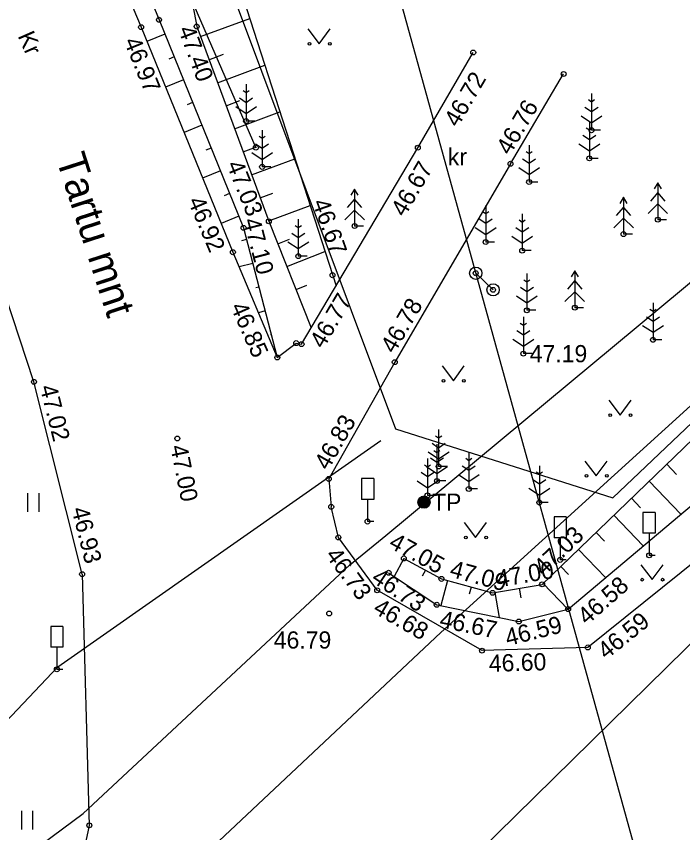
# Model space of a CAD drawing. Extents: x 641598 to 644682, y 6455476 to 6459379.
# Drawn here: x 641908.73 to 641935.87, y 6458008.78 to 6458042 of the extents above; entities that cross this region are included whole.
import ezdxf

# ---------------------------------------------------------------- set-up
doc = ezdxf.new("R2010")
doc.units = 0
for name, color, linetype in [('AED', 7, 'Continuous'), ('HALJASTUS', 7, 'Continuous'), ('KORGUS', 7, 'Continuous'), ('LIIKLUS', 7, 'Continuous'), ('MOOTPIIR', 7, 'Continuous'), ('PIIR', 7, 'Continuous'), ('POST', 7, 'Continuous'), ('PUU', 7, 'Continuous'), ('RELJEEF', 7, 'Continuous'), ('SITRASS', 7, 'Continuous'), ('TEE', 7, 'Continuous')]:
    doc.layers.add(name, color=color, linetype=linetype)

msp = doc.modelspace()

# ---------------------------------------------------------------- linework, layer by layer
at = {"layer": 'AED'}
msp.add_lwpolyline([(641920.344, 6458028.661), (641925.078, 6458036.656), (641927.336, 6458040.531)], dxfattribs=at)
at = {"layer": 'HALJASTUS'}
for p, q in [((641907.507, 6458061.831), (641918.486, 6458036.656)), ((641920.604, 6458041.492), (641921.068, 6458040.885)), ((641921.068, 6458040.885), (641921.513, 6458041.492)), ((641926.064, 6458027.776), (641926.527, 6458027.17)), ((641926.527, 6458027.17), (641926.973, 6458027.776)), ((641932.855, 6458026.378), (641933.319, 6458025.771)), ((641933.319, 6458025.771), (641933.764, 6458026.378)), ((641931.883, 6458023.904), (641932.347, 6458023.297)), ((641932.347, 6458023.297), (641932.792, 6458023.904)), ((641909.19, 6458022.592), (641909.19, 6458021.831)), ((641909.645, 6458022.592), (641909.645, 6458021.831)), ((641926.969, 6458021.397), (641927.432, 6458020.79)), ((641927.432, 6458020.79), (641927.878, 6458021.397)), ((641934.159, 6458019.682), (641934.622, 6458019.075)), ((641934.622, 6458019.075), (641935.068, 6458019.682)), ((641908.933, 6458009.66), (641908.933, 6458008.899)), ((641909.388, 6458009.66), (641909.388, 6458008.899))]:
    msp.add_line(p, q, dxfattribs=at)
for centre in [(641920.667, 6458040.885), (641921.495, 6458040.885), (641926.126, 6458027.17), (641926.955, 6458027.17), (641932.918, 6458025.771), (641933.746, 6458025.771), (641931.946, 6458023.297), (641932.774, 6458023.297), (641927.031, 6458020.79), (641927.86, 6458020.79), (641934.221, 6458019.075), (641935.05, 6458019.075)]:
    msp.add_circle(centre, 0.055, dxfattribs=at)
at = {"layer": 'KORGUS'}
for centre in [(641914.54, 6458041.865), (641913.81, 6458041.563), (641916.073, 6458041.588), (641927.336, 6458040.531), (641931.016, 6458039.658), (641918.086, 6458037.739), (641932.153, 6458037.367), (641918.486, 6458036.656), (641925.078, 6458036.656), (641932.065, 6458036.222), (641918.737, 6458035.876), (641928.852, 6458036.003), (641929.611, 6458035.259), (641934.853, 6458033.727), (641917.982, 6458033.394), (641919.011, 6458033.661), (641922.505, 6458033.469), (641933.456, 6458033.141), (641927.842, 6458032.817), (641917.548, 6458032.402), (641929.331, 6458032.468), (641920.212, 6458032.243), (641921.606, 6458031.467), (641927.437, 6458031.547), (641928.143, 6458030.871), (641929.522, 6458030.038), (641931.472, 6458030.145), (641934.657, 6458028.836), (641920.128, 6458028.703), (641920.344, 6458028.661), (641919.355, 6458028.121), (641929.377, 6458028.274), (641924.141, 6458027.927), (641909.446, 6458027.128), (641915.285, 6458024.819), (641925.927, 6458023.683), (641921.452, 6458023.177), (641925.858, 6458023.092), (641927.153, 6458022.767), (641925.476, 6458022.507), (641925.331, 6458022.231), (641930.029, 6458022.213), (641921.553, 6458022.042), (641923.032, 6458021.439), (641921.844, 6458020.793), (641934.499, 6458020.065), (641924.508, 6458019.938), (641930.875, 6458019.879), (641911.407, 6458019.295), (641923.89, 6458019.355), (641926.04, 6458019.105), (641930.139, 6458018.883), (641923.423, 6458018.643), (641928.125, 6458018.539), (641925.849, 6458018.054), (641931.202, 6458017.876), (641921.469, 6458017.698), (641929.189, 6458017.373), (641927.694, 6458016.185), (641932, 6458016.317), (641910.377, 6458015.423), (641911.699, 6458009.074)]:
    msp.add_circle(centre, 0.1, dxfattribs=at)
at = {"layer": 'LIIKLUS'}
for p, q in [((641922.782, 6458023.189), (641922.782, 6458022.339)), ((641923.282, 6458023.189), (641922.782, 6458023.189)), ((641923.282, 6458023.189), (641923.282, 6458022.339)), ((641923.282, 6458022.339), (641922.782, 6458022.339)), ((641923.032, 6458022.339), (641923.032, 6458021.439)), ((641930.625, 6458021.629), (641930.625, 6458020.779)), ((641931.125, 6458021.629), (641930.625, 6458021.629)), ((641931.125, 6458021.629), (641931.125, 6458020.779)), ((641934.249, 6458021.815), (641934.249, 6458020.965)), ((641934.749, 6458021.815), (641934.249, 6458021.815)), ((641934.749, 6458021.815), (641934.749, 6458020.965)), ((641923.282, 6458021.439), (641923.032, 6458021.439)), ((641934.749, 6458020.965), (641934.249, 6458020.965)), ((641934.499, 6458020.965), (641934.499, 6458020.065)), ((641931.125, 6458020.779), (641930.625, 6458020.779)), ((641930.875, 6458020.779), (641930.875, 6458019.879)), ((641931.125, 6458019.879), (641930.875, 6458019.879)), ((641934.749, 6458020.065), (641934.499, 6458020.065)), ((641910.127, 6458017.173), (641910.127, 6458016.323)), ((641910.627, 6458017.173), (641910.127, 6458017.173)), ((641910.627, 6458017.173), (641910.627, 6458016.323)), ((641910.627, 6458016.323), (641910.127, 6458016.323)), ((641910.377, 6458016.323), (641910.377, 6458015.423)), ((641910.627, 6458015.423), (641910.377, 6458015.423))]:
    msp.add_line(p, q, dxfattribs=at)
msp.add_lwpolyline([(641927.437, 6458031.547), (641928.143, 6458030.871)], dxfattribs=at)
at = {"layer": 'MOOTPIIR'}
msp.add_lwpolyline([(642250.796, 6458273.782), (642228.416, 6458282.667), (642183.78, 6458277.794), (642087.277, 6458244.059), (642034.936, 6458220.092), (642021.277, 6458203.861), (642000.37, 6458184.745), (641957.935, 6458166.063), (641900.829, 6458146.681), (641895.587, 6458146.681), (641937.436, 6457995.401), (641923.461, 6457979.321)], dxfattribs=at)
at = {"layer": 'PIIR'}
msp.add_lwpolyline([(641933.02, 6458022.4), (641986.64, 6458073.31), (641963.22, 6458119.66), (641898.72, 6458093.09), (641924.17, 6458025.21)], close=True, dxfattribs=at)
at = {"layer": 'POST'}
for centre, radius in [((641927.437, 6458031.547), 0.25), ((641928.143, 6458030.871), 0.25), ((641925.331, 6458022.231), 0.25), ((641925.331, 6458022.231), 0.225), ((641925.331, 6458022.231), 0.2), ((641925.331, 6458022.231), 0.175), ((641925.331, 6458022.231), 0.15), ((641925.331, 6458022.231), 0.125), ((641925.331, 6458022.231), 0.1), ((641925.331, 6458022.231), 0.075), ((641925.331, 6458022.231), 0.05), ((641925.331, 6458022.231), 0.025)]:
    msp.add_circle(centre, radius, dxfattribs=at)
at = {"layer": 'PUU'}
for p, q in [((641918.086, 6458039.239), (641918.086, 6458037.739)), ((641918.086, 6458038.889), (641917.962, 6458038.972)), ((641918.21, 6458038.972), (641918.086, 6458038.889)), ((641932.153, 6458038.867), (641932.153, 6458037.367)), ((641918.086, 6458038.489), (641917.819, 6458038.667)), ((641918.353, 6458038.667), (641918.086, 6458038.489)), ((641932.153, 6458038.517), (641932.029, 6458038.6)), ((641932.277, 6458038.6), (641932.153, 6458038.517)), ((641917.662, 6458038.328), (641918.086, 6458038.046)), ((641918.086, 6458038.046), (641918.51, 6458038.328)), ((641932.153, 6458038.117), (641931.886, 6458038.295)), ((641932.42, 6458038.295), (641932.153, 6458038.117)), ((641931.729, 6458037.956), (641932.153, 6458037.674)), ((641932.153, 6458037.674), (641932.577, 6458037.956)), ((641918.446, 6458037.739), (641918.086, 6458037.739)), ((641932.065, 6458037.372), (641931.941, 6458037.455)), ((641932.065, 6458037.722), (641932.065, 6458036.222)), ((641932.189, 6458037.455), (641932.065, 6458037.372)), ((641918.737, 6458037.376), (641918.737, 6458035.876)), ((641932.065, 6458036.972), (641931.798, 6458037.15)), ((641932.332, 6458037.15), (641932.065, 6458036.972)), ((641932.513, 6458037.367), (641932.153, 6458037.367)), ((641918.737, 6458036.626), (641918.47, 6458036.804)), ((641918.737, 6458037.026), (641918.613, 6458037.109)), ((641918.861, 6458037.109), (641918.737, 6458037.026)), ((641919.004, 6458036.804), (641918.737, 6458036.626)), ((641931.641, 6458036.811), (641932.065, 6458036.529)), ((641932.065, 6458036.529), (641932.489, 6458036.811)), ((641918.313, 6458036.465), (641918.737, 6458036.183)), ((641918.737, 6458036.183), (641919.161, 6458036.465)), ((641929.611, 6458036.409), (641929.487, 6458036.492)), ((641929.611, 6458036.759), (641929.611, 6458035.259)), ((641929.735, 6458036.492), (641929.611, 6458036.409)), ((641929.611, 6458036.009), (641929.344, 6458036.187)), ((641929.878, 6458036.187), (641929.611, 6458036.009)), ((641932.425, 6458036.222), (641932.065, 6458036.222)), ((641919.097, 6458035.876), (641918.737, 6458035.876)), ((641929.187, 6458035.848), (641929.611, 6458035.566)), ((641929.611, 6458035.566), (641930.035, 6458035.848)), ((641929.971, 6458035.259), (641929.611, 6458035.259)), ((641934.853, 6458035.227), (641934.703, 6458034.977)), ((641935.003, 6458034.977), (641934.853, 6458035.227)), ((641934.853, 6458035.227), (641934.853, 6458033.727)), ((641922.505, 6458034.969), (641922.355, 6458034.719)), ((641922.655, 6458034.719), (641922.505, 6458034.969)), ((641922.505, 6458034.969), (641922.505, 6458033.469)), ((641934.853, 6458034.827), (641934.553, 6458034.477)), ((641935.153, 6458034.477), (641934.853, 6458034.827)), ((641922.505, 6458034.569), (641922.205, 6458034.219)), ((641922.805, 6458034.219), (641922.505, 6458034.569)), ((641933.456, 6458034.641), (641933.306, 6458034.391)), ((641933.606, 6458034.391), (641933.456, 6458034.641)), ((641933.456, 6458034.641), (641933.456, 6458033.141)), ((641927.842, 6458034.317), (641927.842, 6458032.817)), ((641933.456, 6458034.241), (641933.156, 6458033.891)), ((641933.756, 6458033.891), (641933.456, 6458034.241)), ((641934.853, 6458034.377), (641934.453, 6458033.977)), ((641935.253, 6458033.977), (641934.853, 6458034.377)), ((641922.505, 6458034.119), (641922.105, 6458033.719)), ((641922.905, 6458033.719), (641922.505, 6458034.119)), ((641927.842, 6458033.967), (641927.718, 6458034.05)), ((641927.966, 6458034.05), (641927.842, 6458033.967)), ((641929.331, 6458033.968), (641929.331, 6458032.468)), ((641933.456, 6458033.791), (641933.056, 6458033.391)), ((641933.856, 6458033.391), (641933.456, 6458033.791)), ((641920.212, 6458033.393), (641920.088, 6458033.476)), ((641920.212, 6458033.743), (641920.212, 6458032.243)), ((641920.336, 6458033.476), (641920.212, 6458033.393)), ((641922.865, 6458033.469), (641922.505, 6458033.469)), ((641927.842, 6458033.567), (641927.575, 6458033.745)), ((641928.109, 6458033.745), (641927.842, 6458033.567)), ((641929.331, 6458033.618), (641929.207, 6458033.701)), ((641929.455, 6458033.701), (641929.331, 6458033.618)), ((641935.213, 6458033.727), (641934.853, 6458033.727)), ((641920.212, 6458032.993), (641919.945, 6458033.171)), ((641920.479, 6458033.171), (641920.212, 6458032.993)), ((641927.418, 6458033.406), (641927.842, 6458033.124)), ((641927.842, 6458033.124), (641928.266, 6458033.406)), ((641929.331, 6458033.218), (641929.064, 6458033.396)), ((641929.598, 6458033.396), (641929.331, 6458033.218)), ((641933.816, 6458033.141), (641933.456, 6458033.141)), ((641919.788, 6458032.832), (641920.212, 6458032.55)), ((641920.212, 6458032.55), (641920.636, 6458032.832)), ((641928.202, 6458032.817), (641927.842, 6458032.817)), ((641928.907, 6458033.057), (641929.331, 6458032.775)), ((641929.331, 6458032.775), (641929.755, 6458033.057)), ((641929.691, 6458032.468), (641929.331, 6458032.468)), ((641920.572, 6458032.243), (641920.212, 6458032.243)), ((641929.522, 6458031.538), (641929.522, 6458030.038)), ((641931.472, 6458031.645), (641931.322, 6458031.395)), ((641931.622, 6458031.395), (641931.472, 6458031.645)), ((641931.472, 6458031.645), (641931.472, 6458030.145)), ((641929.522, 6458031.188), (641929.398, 6458031.271)), ((641929.646, 6458031.271), (641929.522, 6458031.188)), ((641931.472, 6458031.245), (641931.172, 6458030.895)), ((641931.772, 6458030.895), (641931.472, 6458031.245)), ((641929.522, 6458030.788), (641929.255, 6458030.966)), ((641929.789, 6458030.966), (641929.522, 6458030.788)), ((641929.098, 6458030.627), (641929.522, 6458030.345)), ((641929.522, 6458030.345), (641929.946, 6458030.627)), ((641931.472, 6458030.795), (641931.072, 6458030.395)), ((641931.872, 6458030.395), (641931.472, 6458030.795)), ((641931.832, 6458030.145), (641931.472, 6458030.145)), ((641934.657, 6458030.336), (641934.657, 6458028.836)), ((641929.882, 6458030.038), (641929.522, 6458030.038)), ((641934.657, 6458029.986), (641934.533, 6458030.069)), ((641934.781, 6458030.069), (641934.657, 6458029.986)), ((641929.377, 6458029.424), (641929.253, 6458029.507)), ((641929.377, 6458029.774), (641929.377, 6458028.274)), ((641929.501, 6458029.507), (641929.377, 6458029.424)), ((641934.657, 6458029.586), (641934.39, 6458029.764)), ((641934.924, 6458029.764), (641934.657, 6458029.586)), ((641929.377, 6458029.024), (641929.11, 6458029.202)), ((641929.644, 6458029.202), (641929.377, 6458029.024)), ((641934.233, 6458029.425), (641934.657, 6458029.143)), ((641934.657, 6458029.143), (641935.081, 6458029.425)), ((641928.953, 6458028.863), (641929.377, 6458028.581)), ((641929.377, 6458028.581), (641929.801, 6458028.863)), ((641935.017, 6458028.836), (641934.657, 6458028.836)), ((641929.737, 6458028.274), (641929.377, 6458028.274)), ((641925.927, 6458025.183), (641925.927, 6458023.683)), ((641925.927, 6458024.833), (641925.803, 6458024.916)), ((641926.051, 6458024.916), (641925.927, 6458024.833)), ((641925.927, 6458024.433), (641925.66, 6458024.611)), ((641925.858, 6458024.592), (641925.858, 6458023.092)), ((641926.194, 6458024.611), (641925.927, 6458024.433)), ((641925.503, 6458024.272), (641925.927, 6458023.99)), ((641925.858, 6458024.242), (641925.734, 6458024.325)), ((641925.982, 6458024.325), (641925.858, 6458024.242)), ((641925.927, 6458023.99), (641926.351, 6458024.272)), ((641927.153, 6458024.267), (641927.153, 6458022.767)), ((641925.476, 6458024.007), (641925.476, 6458022.507)), ((641925.858, 6458023.842), (641925.591, 6458024.02)), ((641926.125, 6458024.02), (641925.858, 6458023.842)), ((641927.153, 6458023.917), (641927.029, 6458024)), ((641927.277, 6458024), (641927.153, 6458023.917)), ((641925.476, 6458023.657), (641925.352, 6458023.74)), ((641925.434, 6458023.681), (641925.858, 6458023.399)), ((641925.6, 6458023.74), (641925.476, 6458023.657)), ((641925.858, 6458023.399), (641926.282, 6458023.681)), ((641926.287, 6458023.683), (641925.927, 6458023.683)), ((641927.153, 6458023.517), (641926.886, 6458023.695)), ((641927.42, 6458023.695), (641927.153, 6458023.517)), ((641930.029, 6458023.713), (641930.029, 6458022.213)), ((641925.476, 6458023.257), (641925.209, 6458023.435)), ((641925.743, 6458023.435), (641925.476, 6458023.257)), ((641926.729, 6458023.356), (641927.153, 6458023.074)), ((641927.153, 6458023.074), (641927.577, 6458023.356)), ((641930.029, 6458023.363), (641929.905, 6458023.446)), ((641930.153, 6458023.446), (641930.029, 6458023.363)), ((641925.052, 6458023.096), (641925.476, 6458022.814)), ((641925.476, 6458022.814), (641925.9, 6458023.096)), ((641926.218, 6458023.092), (641925.858, 6458023.092)), ((641930.029, 6458022.963), (641929.762, 6458023.141)), ((641930.296, 6458023.141), (641930.029, 6458022.963)), ((641925.836, 6458022.507), (641925.476, 6458022.507)), ((641927.513, 6458022.767), (641927.153, 6458022.767)), ((641929.605, 6458022.802), (641930.029, 6458022.52)), ((641930.029, 6458022.52), (641930.453, 6458022.802)), ((641930.389, 6458022.213), (641930.029, 6458022.213))]:
    msp.add_line(p, q, dxfattribs=at)
at = {"layer": 'RELJEEF'}
for p, q in [((641916.225, 6458041.177), (641918.232, 6458041.921)), ((641914.78, 6458041.275), (641914.049, 6458040.978)), ((641916.573, 6458040.24), (641917.163, 6458040.459)), ((641915.156, 6458040.349), (641914.937, 6458040.26)), ((641916.92, 6458039.302), (641918.847, 6458040.016)), ((641915.532, 6458039.422), (641914.804, 6458039.127)), ((641915.909, 6458038.496), (641915.691, 6458038.407)), ((641917.268, 6458038.364), (641917.834, 6458038.574)), ((641917.615, 6458037.427), (641919.462, 6458038.111)), ((641916.285, 6458037.57), (641915.56, 6458037.275)), ((641916.662, 6458036.643), (641916.445, 6458036.555)), ((641917.963, 6458036.489), (641918.505, 6458036.69)), ((641918.31, 6458035.551), (641920.077, 6458036.206)), ((641917.038, 6458035.717), (641916.315, 6458035.423)), ((641917.415, 6458034.79), (641917.198, 6458034.702)), ((641918.658, 6458034.614), (641919.176, 6458034.806)), ((641919.005, 6458033.676), (641920.691, 6458034.301)), ((641917.791, 6458033.864), (641917.071, 6458033.571)), ((641918.106, 6458032.917), (641917.898, 6458032.863)), ((641919.376, 6458032.747), (641919.859, 6458032.94)), ((641919.747, 6458031.819), (641921.293, 6458032.436)), ((641918.358, 6458031.949), (641917.8, 6458031.804)), ((641918.61, 6458030.982), (641918.485, 6458030.949)), ((641920.118, 6458030.89), (641920.563, 6458031.068)), ((641918.862, 6458030.014), (641918.586, 6458029.942)), ((641919.114, 6458029.046), (641919.074, 6458029.036)), ((641935.218, 6458023.776), (641935.62, 6458023.359)), ((641934.498, 6458023.083), (641935.793, 6458021.738)), ((641933.777, 6458022.389), (641934.152, 6458022)), ((641933.057, 6458021.695), (641934.259, 6458020.448)), ((641932.337, 6458021.001), (641932.684, 6458020.641)), ((641931.617, 6458020.307), (641932.725, 6458019.157)), ((641924.508, 6458019.938), (641924.111, 6458019.208)), ((641930.897, 6458019.613), (641931.215, 6458019.283)), ((641925.387, 6458019.46), (641925.255, 6458019.218)), ((641926.287, 6458019.038), (641926.011, 6458018.021)), ((641930.177, 6458018.919), (641931.186, 6458017.872)), ((641927.252, 6458018.776), (641927.175, 6458018.489)), ((641928.219, 6458018.555), (641928.394, 6458017.535)), ((641929.205, 6458018.723), (641929.271, 6458018.336))]:
    msp.add_line(p, q, dxfattribs=at)
for points in [[(641909.865, 6458050.836), (641910.979, 6458050.525), (641914.54, 6458041.865), (641917.982, 6458033.394), (641919.355, 6458028.121)], [(641914.669, 6458049.019), (641916.073, 6458041.588), (641919.011, 6458033.661), (641920.74, 6458029.33)], [(641916.068, 6458048.629), (641921.747, 6458031.03)], [(641924.508, 6458019.938), (641926.04, 6458019.105), (641928.125, 6458018.539), (641930.139, 6458018.883), (641941.7, 6458030.022)], [(641923.89, 6458019.355), (641925.849, 6458018.054), (641929.189, 6458017.373), (641931.202, 6458017.876), (641931.202, 6458017.876), (641941.637, 6458026.656)]]:
    msp.add_lwpolyline(points, dxfattribs=at)
at = {"layer": 'SITRASS'}
for points in [[(641861.286, 6457966.435), (641865.692, 6457970.798), (641873.471, 6457978.239), (641887.119, 6457990.197), (641901.444, 6458002.155), (641911.449, 6458009.555), (641922.295, 6458019.67), (641923.773, 6458020.878), (641938.703, 6458033.271)], [(641868.498, 6457959.024), (641882.193, 6457973.692), (641900.944, 6457993.143), (641909.533, 6458001.442), (641926.019, 6458016.927), (641939.277, 6458028.954)], [(641901.216, 6458005.806), (641910.417, 6458015.53), (641923.567, 6458024.735)]]:
    msp.add_lwpolyline(points, dxfattribs=at)
at = {"layer": 'TEE'}
for points in [[(641910.156, 6458050.197), (641913.81, 6458041.563), (641917.548, 6458032.402), (641919.355, 6458028.121), (641920.128, 6458028.703)], [(641911.407, 6458019.295), (641909.446, 6458027.128), (641903.925, 6458043.886)], [(641928.852, 6458036.003), (641931.016, 6458039.658)], [(641928.852, 6458036.003), (641924.141, 6458027.927), (641921.452, 6458023.177), (641921.553, 6458022.042)], [(641920.128, 6458028.703), (641920.344, 6458028.661)], [(641941.957, 6458024.306), (641932, 6458016.317), (641927.694, 6458016.185), (641923.423, 6458018.643), (641921.844, 6458020.793)], [(641942.894, 6458023.043), (641926.003, 6458006.461), (641907.34, 6457988.261)], [(641921.844, 6458020.793), (641921.553, 6458022.042)], [(641911.407, 6458019.295), (641911.699, 6458009.074)], [(641911.699, 6458009.074), (641910.199, 6458002.079), (641907.169, 6457994.936), (641904.644, 6457990.949), (641882.517, 6457967.594), (641870.856, 6457956.602)]]:
    msp.add_lwpolyline(points, dxfattribs=at)

# ---------------------------------------------------------------- texts
at = {"layer": 'KORGUS'}
for s, rotation, p in [(' 47.40', 290.3363, (641915.219, 6458041.717)), (' 46.97', 292.1971, (641913, 6458041.232)), (' 46.72', 59.7702, (641926.577, 6458037.227)), (' 46.76', 59.7436, (641928.701, 6458036.091)), (' 46.67', 59.7702, (641924.409, 6458033.579)), (' 47.03', 291.7695, (641917.183, 6458036.216)), (' 46.92', 292.8845, (641915.602, 6458034.734)), (' 46.67', 289.4437, (641920.693, 6458034.68)), (' 47.10', 284.5948, (641917.902, 6458033.954)), (' 46.77', 59.3694, (641921.097, 6458028.215)), (' 46.78', 59.7436, (641923.99, 6458028.015)), (' 46.85', 293.8846, (641917.33, 6458030.422)), (' 47.02', 284.0552, (641909.616, 6458027.17)), (' 46.83', 60.4856, (641921.3, 6458023.263)), (' 47.00', 281.3727, (641914.942, 6458024.75)), (' 46.93', 284.0552, (641910.911, 6458022.2)), (' 47.03', 43.935, (641930.018, 6458019.009)), (' 47.05', 331.4656, (641923.623, 6458020.531)), (' 46.73', 306.2943, (641921.139, 6458020.275)), (' 47.09', 344.8123, (641926.086, 6458019.274)), (' 47.00', 9.6928, (641928.096, 6458018.712)), (' 46.73', 326.4113, (641922.927, 6458019.165)), (' 46.58', 41.2377, (641931.767, 6458017.028)), (' 46.68', 330.0792, (641922.987, 6458017.885)), (' 46.67', 348.4758, (641925.674, 6458017.197)), (' 46.59', 14.0295, (641928.482, 6458016.304)), (' 46.59', 38.7418, (641932.548, 6458015.635)), (' 46.60', 1.7558, (641927.721, 6458015.31))]:
    msp.add_text(s, height=0.7, rotation=rotation, dxfattribs=at).set_placement(p)
for s, p in [(' 47.19', (641929.377, 6458027.924)), (' 46.79', (641918.953, 6458016.27))]:
    msp.add_text(s, height=0.7, dxfattribs=at).set_placement(p)
at = {"layer": 'POST'}
msp.add_text('TP', height=0.7, dxfattribs=at).set_placement((641925.657, 6458021.878))
at = {"layer": 'TEE'}
for s, height, rotation, p in [('Kr', 0.7, 293.5981, (641908.773, 6458041.211)), ('Tartu mnt', 1.2, 287.921, (641910.338, 6458036.214))]:
    msp.add_text(s, height=height, rotation=rotation, dxfattribs=at).set_placement(p)
msp.add_text('kr', height=0.7, dxfattribs=at).set_placement((641926.303, 6458035.933))

doc.saveas('drawing.dxf')
